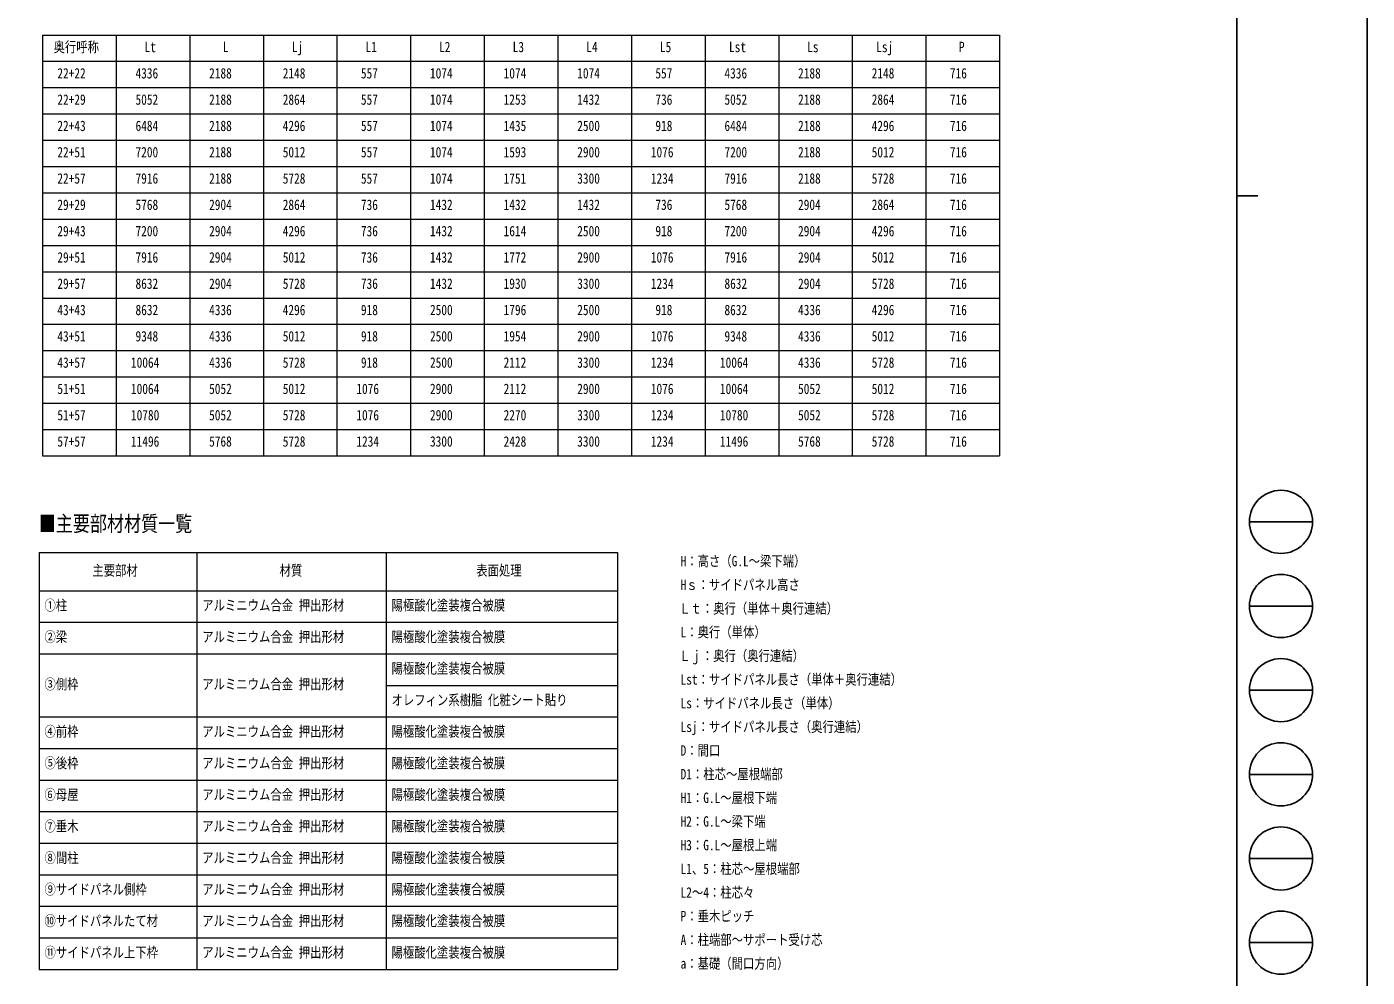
# Model space of a CAD drawing. Units: millimetres, scale not verified. Extents: x -16820 to 16820, y -11880 to 11880.
# Drawn here: x 4075 to 16820, y -6928 to 2106 of the extents above; entities that cross this region are included whole.
import ezdxf
from ezdxf.enums import TextEntityAlignment as Align

# ---------------------------------------------------------------- set-up
doc = ezdxf.new("R2010")
doc.units = ezdxf.units.MM
doc.header["$LTSCALE"] = 40
doc.layers.add('0-1_TABLE1', color=7, linetype='Continuous', lineweight=18)
doc.layers.add('0-2_USER1', color=3, linetype='Continuous')
doc.layers.add('0-7_YKK_ZWAK', color=7, linetype='Continuous')
doc.styles.add('ＭＳ ゴシック', font='')
doc.styles.get('ＭＳ ゴシック').set_extended_font_data('MS Gothic')

msp = doc.modelspace()

# ---------------------------------------------------------------- linework, layer by layer
at = {"layer": '0-1_TABLE1'}
for p, q in [((4224.25, 2028.27), (13324.25, 2028.27)), ((4224.25, 2028.27), (4224.25, -1971.73)), ((4924.25, 2028.27), (4924.25, -1971.73)), ((5624.25, 2028.27), (5624.25, -1971.73)), ((6324.25, 2028.27), (6324.25, -1971.73)), ((7024.25, 2028.27), (7024.25, -1971.73)), ((7724.25, 2028.27), (7724.25, -1971.73)), ((8424.25, 2028.27), (8424.25, -1971.73)), ((9124.25, 2028.27), (9124.25, -1971.73)), ((9824.25, 2028.27), (9824.25, -1971.73)), ((10524.25, 2028.27), (10524.25, -1971.73)), ((11224.25, 2028.27), (11224.25, -1971.73)), ((11924.25, 2028.27), (11924.25, -1971.73)), ((12624.25, 2028.27), (12624.25, -1971.73)), ((13324.25, 2028.27), (13324.25, -1971.73)), ((4224.25, 1778.27), (13324.25, 1778.27)), ((4224.25, 1528.27), (13324.25, 1528.27)), ((4224.25, 1278.27), (13324.25, 1278.27)), ((4224.25, 1028.27), (13324.25, 1028.27)), ((4224.25, 778.27), (13324.25, 778.27)), ((4224.25, 528.27), (13324.25, 528.27)), ((4224.25, 278.27), (13324.25, 278.27)), ((4224.25, 28.27), (13324.25, 28.27)), ((4224.25, -221.73), (13324.25, -221.73)), ((4224.25, -471.73), (13324.25, -471.73)), ((4224.25, -721.73), (13324.25, -721.73)), ((4224.25, -971.73), (13324.25, -971.73)), ((4224.25, -1221.73), (13324.25, -1221.73)), ((4224.25, -1471.73), (13324.25, -1471.73)), ((4224.25, -1721.73), (13324.25, -1721.73)), ((4224.25, -1971.73), (13324.25, -1971.73)), ((4192.98, -2891.28), (9692.98, -2891.28)), ((4192.98, -2891.28), (4192.98, -6854.28)), ((5692.98, -2891.28), (5692.98, -6854.28)), ((7492.98, -2891.28), (7492.98, -6854.28)), ((9692.98, -2891.28), (9692.98, -6854.28)), ((4192.98, -3254.28), (9692.98, -3254.28)), ((4192.98, -3554.28), (9692.98, -3554.28)), ((4192.98, -3854.28), (9692.98, -3854.28)), ((7492.98, -4154.28), (9692.98, -4154.28)), ((4192.98, -4454.28), (9692.98, -4454.28)), ((4192.98, -4754.28), (9692.98, -4754.28)), ((4192.98, -5054.28), (9692.98, -5054.28)), ((4192.98, -5354.28), (9692.98, -5354.28)), ((4192.98, -5654.28), (9692.98, -5654.28)), ((4192.98, -5954.28), (9692.98, -5954.28)), ((4192.98, -6254.28), (9692.98, -6254.28)), ((4192.98, -6554.28), (9692.98, -6554.28)), ((4192.98, -6854.28), (9692.98, -6854.28))]:
    msp.add_line(p, q, dxfattribs=at)
at = {"layer": '0-7_YKK_ZWAK'}
for p, q in [((15580.08, 11100), (15580.08, -10100)), ((15580.08, 500), (15780.08, 500)), ((15700.08, -2600), (16300.08, -2600)), ((15700.08, -3400), (16300.08, -3400)), ((15700.08, -4200), (16300.08, -4200)), ((15700.08, -5000), (16300.08, -5000)), ((15700.08, -5800), (16300.08, -5800)), ((15700.08, -6600), (16300.08, -6600))]:
    msp.add_line(p, q, dxfattribs=at)
msp.add_lwpolyline([(-16820, -11880), (16820, -11880), (16820, 11880), (-16820, 11880)], close=True, dxfattribs=at)
for centre in [(16000.08, -2600), (16000.08, -3400), (16000.08, -4200), (16000.08, -5000), (16000.08, -5800), (16000.08, -6600)]:
    msp.add_circle(centre, 300, dxfattribs=at)

# ---------------------------------------------------------------- texts
at = {"layer": '0-1_TABLE1', "style": 'ＭＳ ゴシック', "width": 0.8}
for s, p in [('奥行呼称', (4329.45, 1835.77)), ('Lt', (5195.05, 1835.77)), ('L', (5938.25, 1835.77)), ('Lj', (6595.05, 1835.77)), ('L1', (7295.05, 1835.77)), ('L2', (7995.05, 1835.77)), ('L3', (8695.05, 1835.77)), ('L4', (9395.05, 1835.77)), ('L5', (10095.05, 1835.77)), ('Lst', (10751.85, 1835.77)), ('Ls', (11495.05, 1835.77)), ('Lsj', (12151.85, 1835.77)), ('P', (12938.25, 1835.77)), ('22+22', (4365.45, 1585.77)), ('4336', (5108.65, 1585.77)), ('2188', (5808.65, 1585.77)), ('2148', (6508.65, 1585.77)), ('557', (7251.85, 1585.77)), ('1074', (7908.65, 1585.77)), ('1074', (8608.65, 1585.77)), ('1074', (9308.65, 1585.77)), ('557', (10051.85, 1585.77)), ('4336', (10708.65, 1585.77)), ('2188', (11408.65, 1585.77)), ('2148', (12108.65, 1585.77)), ('716', (12851.85, 1585.77)), ('22+29', (4365.45, 1335.77)), ('5052', (5108.65, 1335.77)), ('2188', (5808.65, 1335.77)), ('2864', (6508.65, 1335.77)), ('557', (7251.85, 1335.77)), ('1074', (7908.65, 1335.77)), ('1253', (8608.65, 1335.77)), ('1432', (9308.65, 1335.77)), ('736', (10051.85, 1335.77)), ('5052', (10708.65, 1335.77)), ('2188', (11408.65, 1335.77)), ('2864', (12108.65, 1335.77)), ('716', (12851.85, 1335.77)), ('22+43', (4365.45, 1085.77)), ('6484', (5108.65, 1085.77)), ('2188', (5808.65, 1085.77)), ('4296', (6508.65, 1085.77)), ('557', (7251.85, 1085.77)), ('1074', (7908.65, 1085.77)), ('1435', (8608.65, 1085.77)), ('2500', (9308.65, 1085.77)), ('918', (10051.85, 1085.77)), ('6484', (10708.65, 1085.77)), ('2188', (11408.65, 1085.77)), ('4296', (12108.65, 1085.77)), ('716', (12851.85, 1085.77)), ('22+51', (4365.45, 835.77)), ('7200', (5108.65, 835.77)), ('2188', (5808.65, 835.77)), ('5012', (6508.65, 835.77)), ('557', (7251.85, 835.77)), ('1074', (7908.65, 835.77)), ('1593', (8608.65, 835.77)), ('2900', (9308.65, 835.77)), ('1076', (10008.65, 835.77)), ('7200', (10708.65, 835.77)), ('2188', (11408.65, 835.77)), ('5012', (12108.65, 835.77)), ('716', (12851.85, 835.77)), ('22+57', (4365.45, 585.77)), ('7916', (5108.65, 585.77)), ('2188', (5808.65, 585.77)), ('5728', (6508.65, 585.77)), ('557', (7251.85, 585.77)), ('1074', (7908.65, 585.77)), ('1751', (8608.65, 585.77)), ('3300', (9308.65, 585.77)), ('1234', (10008.65, 585.77)), ('7916', (10708.65, 585.77)), ('2188', (11408.65, 585.77)), ('5728', (12108.65, 585.77)), ('716', (12851.85, 585.77)), ('29+29', (4365.45, 335.77)), ('5768', (5108.65, 335.77)), ('2904', (5808.65, 335.77)), ('2864', (6508.65, 335.77)), ('736', (7251.85, 335.77)), ('1432', (7908.65, 335.77)), ('1432', (8608.65, 335.77)), ('1432', (9308.65, 335.77)), ('736', (10051.85, 335.77)), ('5768', (10708.65, 335.77)), ('2904', (11408.65, 335.77)), ('2864', (12108.65, 335.77)), ('716', (12851.85, 335.77)), ('29+43', (4365.45, 85.77)), ('7200', (5108.65, 85.77)), ('2904', (5808.65, 85.77)), ('4296', (6508.65, 85.77)), ('736', (7251.85, 85.77)), ('1432', (7908.65, 85.77)), ('1614', (8608.65, 85.77)), ('2500', (9308.65, 85.77)), ('918', (10051.85, 85.77)), ('7200', (10708.65, 85.77)), ('2904', (11408.65, 85.77)), ('4296', (12108.65, 85.77)), ('716', (12851.85, 85.77)), ('29+51', (4365.45, -164.23)), ('7916', (5108.65, -164.23)), ('2904', (5808.65, -164.23)), ('5012', (6508.65, -164.23)), ('736', (7251.85, -164.23)), ('1432', (7908.65, -164.23)), ('1772', (8608.65, -164.23)), ('2900', (9308.65, -164.23)), ('1076', (10008.65, -164.23)), ('7916', (10708.65, -164.23)), ('2904', (11408.65, -164.23)), ('5012', (12108.65, -164.23)), ('716', (12851.85, -164.23)), ('29+57', (4365.45, -414.23)), ('8632', (5108.65, -414.23)), ('2904', (5808.65, -414.23)), ('5728', (6508.65, -414.23)), ('736', (7251.85, -414.23)), ('1432', (7908.65, -414.23)), ('1930', (8608.65, -414.23)), ('3300', (9308.65, -414.23)), ('1234', (10008.65, -414.23)), ('8632', (10708.65, -414.23)), ('2904', (11408.65, -414.23)), ('5728', (12108.65, -414.23)), ('716', (12851.85, -414.23)), ('43+43', (4365.45, -664.23)), ('8632', (5108.65, -664.23)), ('4336', (5808.65, -664.23)), ('4296', (6508.65, -664.23)), ('918', (7251.85, -664.23)), ('2500', (7908.65, -664.23)), ('1796', (8608.65, -664.23)), ('2500', (9308.65, -664.23)), ('918', (10051.85, -664.23)), ('8632', (10708.65, -664.23)), ('4336', (11408.65, -664.23)), ('4296', (12108.65, -664.23)), ('716', (12851.85, -664.23)), ('43+51', (4365.45, -914.23)), ('9348', (5108.65, -914.23)), ('4336', (5808.65, -914.23)), ('5012', (6508.65, -914.23)), ('918', (7251.85, -914.23)), ('2500', (7908.65, -914.23)), ('1954', (8608.65, -914.23)), ('2900', (9308.65, -914.23)), ('1076', (10008.65, -914.23)), ('9348', (10708.65, -914.23)), ('4336', (11408.65, -914.23)), ('5012', (12108.65, -914.23)), ('716', (12851.85, -914.23)), ('43+57', (4365.45, -1164.23)), ('10064', (5065.45, -1164.23)), ('4336', (5808.65, -1164.23)), ('5728', (6508.65, -1164.23)), ('918', (7251.85, -1164.23)), ('2500', (7908.65, -1164.23)), ('2112', (8608.65, -1164.23)), ('3300', (9308.65, -1164.23)), ('1234', (10008.65, -1164.23)), ('10064', (10665.45, -1164.23)), ('4336', (11408.65, -1164.23)), ('5728', (12108.65, -1164.23)), ('716', (12851.85, -1164.23)), ('51+51', (4365.45, -1414.23)), ('10064', (5065.45, -1414.23)), ('5052', (5808.65, -1414.23)), ('5012', (6508.65, -1414.23)), ('1076', (7208.65, -1414.23)), ('2900', (7908.65, -1414.23)), ('2112', (8608.65, -1414.23)), ('2900', (9308.65, -1414.23)), ('1076', (10008.65, -1414.23)), ('10064', (10665.45, -1414.23)), ('5052', (11408.65, -1414.23)), ('5012', (12108.65, -1414.23)), ('716', (12851.85, -1414.23)), ('51+57', (4365.45, -1664.23)), ('10780', (5065.45, -1664.23)), ('5052', (5808.65, -1664.23)), ('5728', (6508.65, -1664.23)), ('1076', (7208.65, -1664.23)), ('2900', (7908.65, -1664.23)), ('2270', (8608.65, -1664.23)), ('3300', (9308.65, -1664.23)), ('1234', (10008.65, -1664.23)), ('10780', (10665.45, -1664.23)), ('5052', (11408.65, -1664.23)), ('5728', (12108.65, -1664.23)), ('716', (12851.85, -1664.23)), ('57+57', (4365.45, -1914.23)), ('11496', (5065.45, -1914.23)), ('5768', (5808.65, -1914.23)), ('5728', (6508.65, -1914.23)), ('1234', (7208.65, -1914.23)), ('3300', (7908.65, -1914.23)), ('2428', (8608.65, -1914.23)), ('3300', (9308.65, -1914.23)), ('1234', (10008.65, -1914.23)), ('11496', (10665.45, -1914.23)), ('5768', (11408.65, -1914.23)), ('5728', (12108.65, -1914.23)), ('716', (12851.85, -1914.23)), ('主要部材', (4698.18, -3140.28)), ('材質', (6477.78, -3140.28)), ('表面処理', (8348.18, -3140.28)), ('①柱', (4242.98, -3471.78)), ('アルミニウム合金 押出形材', (5742.98, -3471.78)), ('陽極酸化塗装複合被膜', (7542.98, -3471.78)), ('②梁', (4242.98, -3771.78)), ('アルミニウム合金 押出形材', (5742.98, -3771.78)), ('陽極酸化塗装複合被膜', (7542.98, -3771.78)), ('陽極酸化塗装複合被膜', (7542.98, -4071.78)), ('③側枠', (4242.98, -4221.78)), ('アルミニウム合金 押出形材', (5742.98, -4221.78)), ('オレフィン系樹脂 化粧シート貼り', (7542.98, -4371.78)), ('④前枠', (4242.98, -4671.78)), ('アルミニウム合金 押出形材', (5742.98, -4671.78)), ('陽極酸化塗装複合被膜', (7542.98, -4671.78)), ('⑤後枠', (4242.98, -4971.78)), ('アルミニウム合金 押出形材', (5742.98, -4971.78)), ('陽極酸化塗装複合被膜', (7542.98, -4971.78)), ('⑥母屋', (4242.98, -5271.78)), ('アルミニウム合金 押出形材', (5742.98, -5271.78)), ('陽極酸化塗装複合被膜', (7542.98, -5271.78)), ('⑦垂木', (4242.98, -5571.78)), ('アルミニウム合金 押出形材', (5742.98, -5571.78)), ('陽極酸化塗装複合被膜', (7542.98, -5571.78)), ('⑧間柱', (4242.98, -5871.78)), ('アルミニウム合金 押出形材', (5742.98, -5871.78)), ('陽極酸化塗装複合被膜', (7542.98, -5871.78)), ('⑨サイドパネル側枠', (4242.98, -6171.78)), ('アルミニウム合金 押出形材', (5742.98, -6171.78)), ('陽極酸化塗装複合被膜', (7542.98, -6171.78)), ('⑩サイドパネルたて材', (4242.98, -6471.78)), ('アルミニウム合金 押出形材', (5742.98, -6471.78)), ('陽極酸化塗装複合被膜', (7542.98, -6471.78)), ('⑪サイドパネル上下枠', (4242.98, -6771.78)), ('アルミニウム合金 押出形材', (5742.98, -6771.78)), ('陽極酸化塗装複合被膜', (7542.98, -6771.78))]:
    msp.add_text(s, height=98.97, dxfattribs=at).set_placement(p, align=Align.BOTTOM_LEFT)
at = {"layer": '0-2_USER1', "style": 'ＭＳ ゴシック', "width": 0.8}
for s, height, p in [('■主要部材材質一覧', 148.5, (4189.29, -2735.19)), ('H：高さ（G.L～梁下端）', 98.97, (10291.41, -3051.82)), ('Hｓ：サイドパネル高さ', 98.97, (10291.41, -3276.82)), ('Ｌｔ：奥行（単体＋奥行連結）', 98.97, (10277.01, -3501.82)), ('L：奥行（単体）', 98.97, (10291.41, -3726.82)), ('Ｌｊ：奥行（奥行連結）', 98.97, (10277.01, -3951.82)), ('Lst：サイドパネル長さ（単体＋奥行連結）', 98.97, (10291.41, -4176.82)), ('Ls：サイドパネル長さ（単体）', 98.97, (10291.41, -4401.82)), ('Lsj：サイドパネル長さ（奥行連結）', 98.97, (10291.41, -4626.82)), ('D：間口', 98.97, (10291.41, -4851.82)), ('D1：柱芯～屋根端部', 98.97, (10291.41, -5076.82)), ('H1：G.L～屋根下端', 98.97, (10291.41, -5301.82)), ('H2：G.L～梁下端', 98.97, (10291.41, -5526.82)), ('H3：G.L～屋根上端', 98.97, (10291.41, -5751.82)), ('L1、5：柱芯～屋根端部', 98.97, (10291.41, -5976.82)), ('L2～4：柱芯々', 98.97, (10291.41, -6201.82)), ('P：垂木ピッチ', 98.97, (10291.41, -6426.82)), ('A：柱端部～サポート受け芯', 98.97, (10291.41, -6651.82)), ('a：基礎（間口方向）', 98.97, (10291.41, -6876.82))]:
    msp.add_text(s, height=height, dxfattribs=at).set_placement(p, align=Align.BOTTOM_LEFT)

doc.saveas('drawing.dxf')
